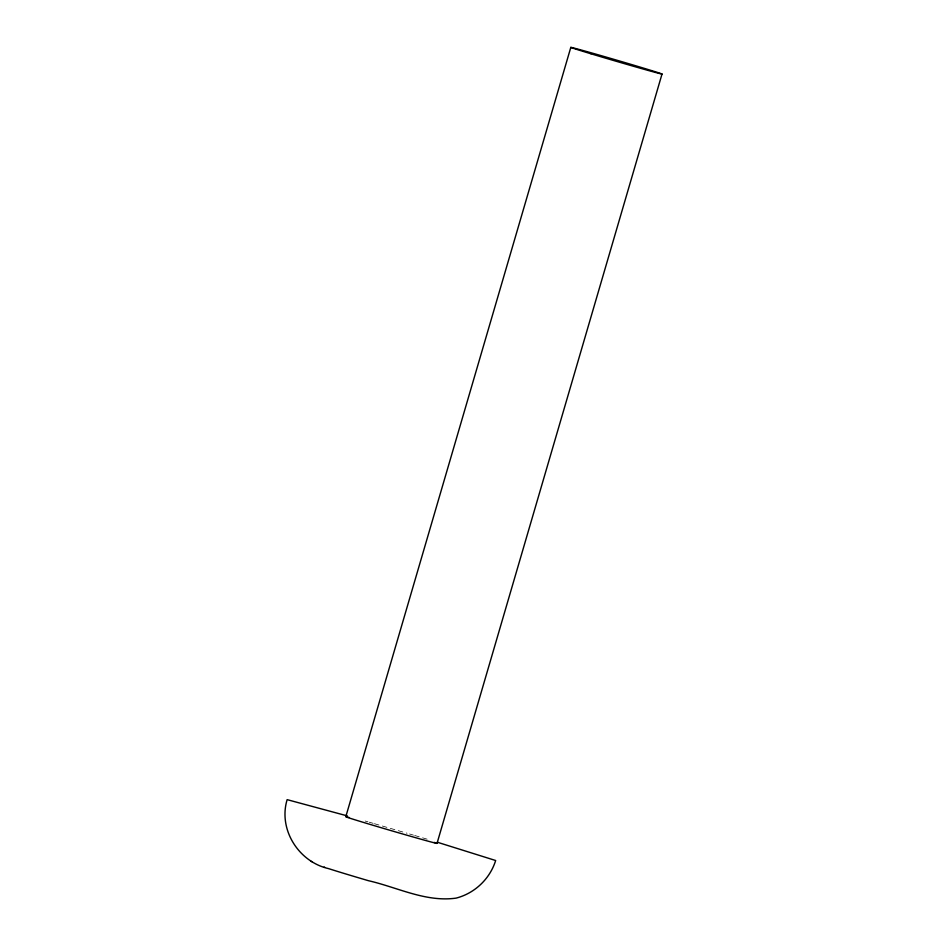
<?xml version="1.0" encoding="UTF-8"?>
<svg xmlns="http://www.w3.org/2000/svg" width="947" height="947" viewBox="0 0 947 947"><rect width="100%" height="100%" fill="white"/><g stroke="black" fill="none" stroke-linecap="round" stroke-linejoin="round"><path stroke-width="0.71" stroke-dasharray="4.74 3.55" d="M365.151 821.025L367.945 821.83M369.235 822.197L373.118 823.322M374.408 823.701L407.021 833.23M409.578 833.987L413.425 835.124M414.703 835.503L419.829 837.018M422.575 837.835L428.056 839.456"/><path stroke-width="1.42" d="M570.804 47.397L345.785 816.764A47.551 0.604 16.3 0 0 397.906 832.602A47.551 0.604 16.3 0 0 434.235 842.392M437.017 843.398L662.024 74.02M347.395 815.923L287.142 799.647C278.075 829.454 298.601 861.817 328.502 868.6C341.725 872.814 355.042 876.733 368.347 880.674C397.349 887.28 425.759 902.396 456.087 898.123L456.324 898.064C474.849 893.222 489.966 878.804 495.66 860.515L437.384 842.25M311.125 861.332L311.954 861.687M324.123 867.061L324.785 867.345M346.424 816.823A47.551 0.604 16.3 0 1 349.017 817.462M591.011 53.801A47.551 0.604 16.3 0 0 661.953 74.067A47.551 0.604 16.3 0 0 596.267 54.251A47.551 0.604 16.3 0 0 591.011 53.801"/></g></svg>
